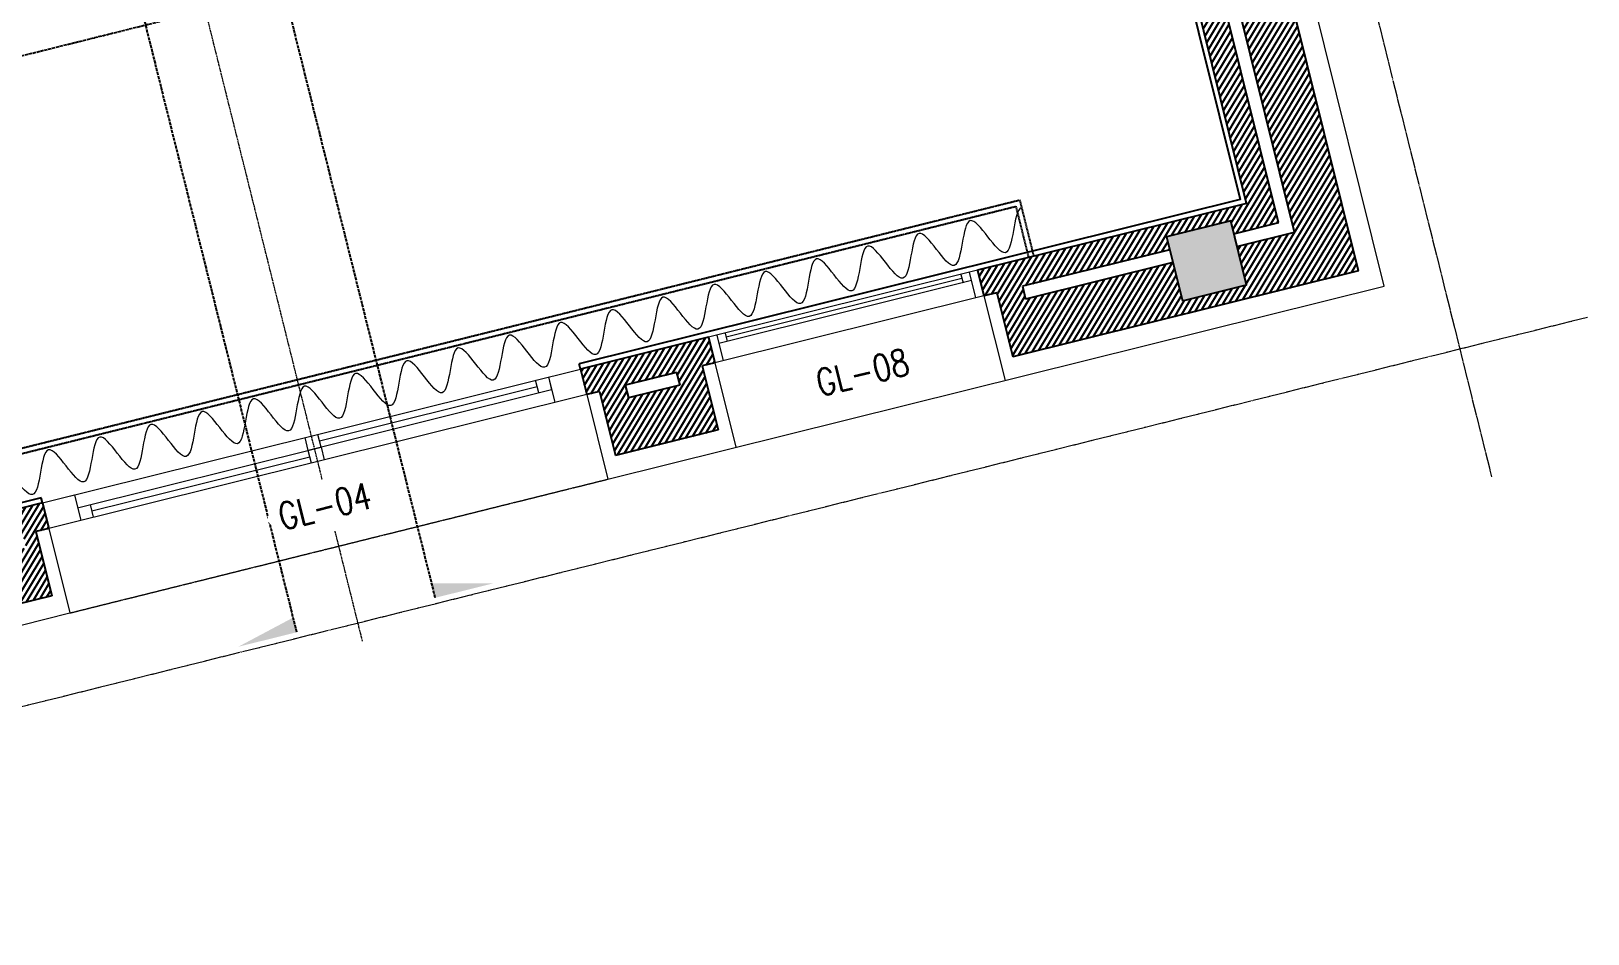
# Model space of a CAD drawing. Header units: inches. Extents: x 122939 to 389145, y 29603 to 529479.
# Drawn here: x 342125 to 348021, y 491390 to 494810 of the extents above; entities that cross this region are included whole.
import ezdxf
from ezdxf.enums import TextEntityAlignment as Align

# ---------------------------------------------------------------- set-up
doc = ezdxf.new("R2010")
doc.units = ezdxf.units.IN
doc.header["$MEASUREMENT"] = 0
doc.set_wipeout_variables(frame=1)
for name, pattern in [('ACAD_ISO04W100', [30, 24, -3, 0, -3]), ('ACAD_ISO10W100', [18, 12, -3, 0, -3]), ('CENTERX2', [4, 2.5, -0.5, 0.5, -0.5]), ('DRAWING LIST$0$PHANTOM-Z', [69.2, 60, -1.4, 2.5, -1.4, 2.5, -1.4]), ('HIDDEN', [0.375, 0.25, -0.125]), ('PHANTOM-Z', [69.2, 60, -1.4, 2.5, -1.4, 2.5, -1.4])]:
    doc.linetypes.add(name, pattern=pattern)
for name, color, linetype in [('0 toilet wall finishing', 8, 'Continuous'), ('A-Plaster', 2, 'Continuous'), ('A-WALL', 7, 'Continuous'), ('column', 3, 'Continuous'), ('CQ Wall hatch_CHB', 8, 'Continuous'), ('DETAIL', 1, 'Continuous'), ('Layer7', 8, 'Continuous')]:
    doc.layers.add(name, color=color, linetype=linetype)
for name, color, linetype, lineweight in [('a-cut', 30, 'PHANTOM-Z', 18), ('A-DOOR', 134, 'Continuous', 18), ('A-GLAZ', 134, 'Continuous', 18), ('A-GLAZ-IDEN', 3, 'Continuous', 18), ('A-WALL-TILE', 8, 'Continuous', 9), ('CUTTING LN', 162, 'ACAD_ISO10W100', 25), ('GRC', 41, 'Continuous', 0), ('XREF-V2-FF_COLS$0$A-COLS-PATT', 253, 'Continuous', 20)]:
    doc.layers.add(name, color=color, linetype=linetype, lineweight=lineweight)
doc.styles.add('TXT2', font='romans.shx', dxfattribs={"width": 0.9})
pattern_1 = [(225, (-40481.279, -100842.32), (13.258252, -13.258252), [])]

# ---------------------------------------------------------------- blocks, each defined once
blk = doc.blocks.new('DRAWING LIST$0$tail')
at = {"color": 3}
blk.add_solid([(0, 0), (0, 0.125), (0.5, 0)], dxfattribs=at)
blk = doc.blocks.new('XCROSS')
at = {"layer": 'CUTTING LN', "linetype": 'ACAD_ISO04W100', "ltscale": 0.5}
for p, q in [((12259.1, 1980.9, 0), (12259.1, -4042.7, 0)), ((12799.4, 1980.9, 0), (12799.4, -4042.7, 0)), ((8286.1, -1671.7, 0), (17078.1, -1671.7, 0))]:
    blk.add_line(p, q, dxfattribs=at)
at = {"linetype": 'DRAWING LIST$0$PHANTOM-Z', "xscale": -456, "yscale": 456, "zscale": 456, "rotation": 359.9999999999816}
blk.add_blockref('DRAWING LIST$0$tail', (12259.1, -4042.7, 0), dxfattribs=at)
at = {"linetype": 'DRAWING LIST$0$PHANTOM-Z', "xscale": 456.0000000000005, "yscale": 456.0000000000005, "zscale": 456.0000000000005}
blk.add_blockref('DRAWING LIST$0$tail', (12799.4, -4042.7, 0), dxfattribs=at)
blk = doc.blocks.new('TAG-WIN')
at = {"color": 1}
blk.add_wipeout([(-3.34, 0), (3.34, 0), (4.5, 2.01), (3.34, 4), (-3.34, 4), (-4.5, 2)], dxfattribs=at)
at = {"color": 2, "style": 'TXT2', "width": 0.8}
blk.add_attdef('AW01', text='', height=2, dxfattribs=at).set_placement((0, 2), align=Align.MIDDLE)
blk = doc.blocks.new('floor plan')
at = {"layer": 'CQ Wall hatch_CHB'}
h = blk.add_hatch(dxfattribs=at)
h.set_pattern_fill('ANSI31,_O', color=8, scale=150, angle=166.02858)
h.set_pattern_definition(pattern_1)
h.paths.add_polyline_path([(3768.6, -1485.5), (3968.6, -1485.5), (3968.6, -527.9), (3768.6, -527.9)])
h.paths.add_polyline_path([(3718.3, -3035.5), (3968.6, -3035.5), (3968.6, -2635.5), (3718.3, -2635.5), (3718.3, -2735.5), (3768.3, -2735.5), (3768.6, -2935.5), (3718.3, -2935.5)])
h.paths.add_polyline_path([(2568.3, -5163.2), (2568.3, -5263.2), (2618.3, -5263.2), (2618.3, -5513.2), (3968.6, -5513.2), (3968.6, -4185.5), (3768.6, -4185.5), (3768.6, -5313.2), (3543.3, -5313.2), (3543.3, -5462.9), (3293.3, -5462.9), (3293.3, -5313.2), (2718.3, -5313.2), (2718.3, -5263.2), (3293.3, -5263.2), (3293.3, -5212.9), (3543.6, -5212.9), (3543.6, -5263.2), (3718.3, -5263.2), (3718.3, -4285.5), (3768.3, -4285.5), (3768.6, -4185.5), (3718.5, -4185.5), (3718.6, -4135.5), (3618.6, -4135.5), (3618.6, -5163.2)])
h.paths.add_polyline_path([(3618.6, -1535.5), (3718.6, -1535.5), (3718.6, -1485.5), (3768.6, -1485.5), (3768.3, -1385.5), (3718.6, -1385.5), (3718.6, -527.9), (3618.6, -527.9)])
h.paths.add_polyline_path([(3718.6, -2585.5), (3618.6, -2585.5), (3618.6, -3085.5), (3718.6, -3085.5)])
h = blk.add_hatch(dxfattribs=at)
h.set_pattern_fill('ANSI31,_O', color=8, scale=150, angle=166.02858)
h.set_pattern_definition(pattern_1)
h.paths.add_polyline_path([(-1131.7, -5513.2), (-1131.7, -5263.2), (-1081.7, -5263.2), (-1081.7, -5163.2), (-1131.7, -5163.2), (-1581.7, -5163.2), (-1581.7, -5263.2), (-1181.4, -5263.2), (-1181.4, -5313.2), (-1481.7, -5313.2), (-1481.7, -5263.2), (-1531.7, -5263.2), (-1531.7, -5313.2), (-1531.7, -5513.2)])
h = blk.add_hatch(dxfattribs=at)
h.set_pattern_fill('ANSI31,_O', color=8, scale=150, angle=166.02858)
h.set_pattern_definition(pattern_1)
h.paths.add_polyline_path([(1168.3, -5313.2), (1168.3, -5263.2), (1368.3, -5263.2), (1368.3, -5313.2)], flags=16)
h.paths.add_polyline_path([(1468.3, -5513.2), (1468.3, -5263.2), (1518.3, -5263.2), (1518.3, -5163.2), (1018.3, -5163.2), (1018.3, -5263.2), (1068.3, -5263.2), (1068.4, -5513.2)])
at = {"layer": 'XREF-V2-FF_COLS$0$A-COLS-PATT'}
blk.add_hatch(color=256, dxfattribs=at).paths.add_polyline_path([(3293.6, -5462.9), (3543.6, -5462.9), (3543.6, -5212.9), (3293.6, -5212.9)])
at = {"layer": 'A-DOOR'}
for p, q in [((-6.7, -5213.2, 0), (-6.7, -5163.2, 0)), ((-6.7, -5188.2, 0), (843.3, -5188.2, 0)), ((843.3, -5213.2, 0), (843.3, -5163.2, 0)), ((-906.7, -5263.2, 0), (-906.7, -5213.2, 0)), ((-906.7, -5238.2, 0), (-56.7, -5238.2, 0)), ((-56.7, -5263.2, 0), (-56.7, -5213.2, 0))]:
    blk.add_line(p, q, dxfattribs=at)
at = {"layer": 'A-DOOR', "color": 9, "linetype": 'HIDDEN'}
blk.add_line((-1081.7, -5593.2), (1018.3, -5593.2, 0), dxfattribs=at)
at = {"layer": 'A-DOOR'}
blk.add_lwpolyline([(-1081.7, -5263.2), (-1081.7, -5163.2), (1018.3, -5163.2), (1018.3, -5263.2)], close=True, dxfattribs=at)
for points in [[(-1081.7, -5163.2), (-956.7, -5163.2), (-956.7, -5263.2)], [(893.3, -5163.2), (893.3, -5213.2), (-56.7, -5213.2), (-56.7, -5163.2)], [(893.3, -5163.2), (893.3, -5263.2)], [(-956.7, -5213.2), (-6.7, -5213.2), (-6.7, -5263.2)]]:
    blk.add_lwpolyline(points, dxfattribs=at)
at = {"layer": 'A-GLAZ'}
for p, q in [((2568.3, -5163.2, 0), (1518.3, -5163.2, 0)), ((1550.8, -5163.2, 0), (1550.8, -5263.2, 0)), ((1583.3, -5163.2, 0), (1583.3, -5195.7, 0)), ((2503.3, -5179.4, 0), (1583.3, -5179.4, 0)), ((2503.3, -5163.2, 0), (2503.3, -5195.7, 0)), ((2535.8, -5163.2, 0), (2535.8, -5263.2, 0)), ((2535.8, -5195.7, 0), (1550.8, -5195.7, 0)), ((2568.3, -5263.2, 0), (1518.3, -5263.2, 0))]:
    blk.add_line(p, q, dxfattribs=at)
at = {"layer": 'A-Plaster'}
for p, q in [((-1081.7, -5163.2), (-1081.7, -5143.2, 0)), ((1018.3, -5163.2), (1018.3, -5143.2))]:
    blk.add_line(p, q, dxfattribs=at)
at = {"layer": 'A-Plaster', "elevation": 0}
for points in [[(-1081.7, -5143.2), (-3661.7, -5143.2), (-3660.8, -568.5)], [(3598.3, -568.5), (3598.3, -5143.2), (1018.3, -5143.2)]]:
    blk.add_lwpolyline(points, dxfattribs=at)
at = {"layer": 'A-WALL'}
for p, q in [((3618.3, -5163.2), (3618.3, -4135.5, 0)), ((3968.3, -5513.2), (3968.3, -4185.5)), ((3718.3, -5263.2), (3718.3, -4285.5, 0)), ((3768.3, -5313.2), (3768.3, -4285.5)), ((-1081.7, -5163.2), (-1581.7, -5163.2, 0)), ((-1081.7, -5163.2), (-1081.7, -5263.2)), ((1518.3, -5163.2, 0), (1018.3, -5163.2)), ((1018.3, -5163.2), (1018.3, -5263.2)), ((1518.3, -5163.2, 0), (1518.3, -5263.2, 0)), ((3618.3, -5163.2), (2568.3, -5163.2, 0)), ((2568.3, -5163.2, 0), (2568.3, -5263.2, 0)), ((-1081.7, -5263.2), (-1131.7, -5263.2, 0)), ((-1131.7, -5263.2), (-1131.7, -5513.2)), ((1068.3, -5263.2), (1018.3, -5263.2)), ((1068.3, -5263.2), (1068.3, -5513.2)), ((1368.3, -5263.2, 0), (1168.3, -5263.2, 0)), ((1168.3, -5263.2), (1168.3, -5313.2)), ((1368.3, -5263.2, 0), (1368.3, -5313.2, 0)), ((1518.3, -5263.2, 0), (1468.3, -5263.2)), ((1468.3, -5263.2, 0), (1468.3, -5513.2, 0)), ((2618.3, -5263.2, 0), (2568.3, -5263.2, 0)), ((2618.3, -5263.2, 0), (2618.3, -5513.2, 0)), ((2718.3, -5263.2, 0), (2718.3, -5313.2, 0)), ((3293.3, -5263.2, -0.2), (2718.3, -5263.2, 0)), ((3543.3, -5263.2, -0.1), (3718.4, -5263.2, 0)), ((3718.4, -5263.2, 0), (3718.3, -5263.2)), ((1368.3, -5313.2, 0), (1168.3, -5313.2, 0)), ((3293.3, -5313.2, -0.2), (2718.3, -5313.2, 0)), ((3543.3, -5313.2, -0.1), (3768.3, -5313.2)), ((-1131.7, -5513.2, 0), (-1531.7, -5513.2, 0)), ((1468.3, -5513.2, 0), (1068.3, -5513.2, 0)), ((3968.3, -5513.2), (2618.3, -5513.2, 0))]:
    blk.add_line(p, q, dxfattribs=at)
at = {"layer": 'A-WALL-TILE'}
for p, q in [((4048.3, -5593.2), (4048.3, -607.9)), ((-1081.7, -5263.2), (-1081.7, -5593.2)), ((1018.3, -5263.2), (1018.3, -5593.2)), ((1518.3, -5263.2, 0), (1518.3, -5593.2, 0)), ((2568.3, -5263.2, 0), (2568.3, -5593.2, 0)), ((-4111.7, -5593.2), (-1081.7, -5593.2)), ((1018.3, -5593.2), (4048.3, -5593.2))]:
    blk.add_line(p, q, dxfattribs=at)
at = {"layer": 'column'}
blk.add_lwpolyline([(3293.6, -5462.9), (3543.6, -5462.9), (3543.6, -5212.9), (3293.6, -5212.9)], close=True, dxfattribs=at)
at = {"layer": 'A-GLAZ-IDEN', "xscale": 49.99999999999999, "yscale": 49.99999999999999, "zscale": 49.99999999999999}
for p, values in [((-46.9, -5533.1, 0), {'AW01': 'GL-04'}), ((2051.9, -5533.1, 0), {'AW01': 'GL-08'})]:
    blk.add_blockref('TAG-WIN', p, dxfattribs=at).add_auto_attribs(values)
blk = doc.blocks.new('curtain2')
at = {"layer": 'DETAIL', "color": 8, "lineweight": 0, "ltscale": 500}
for points in [[(4099.8, 619.2, 0), (4066.9, 616.1, 0), (4000.5, 320.8, 0), (3900.9, 769.2, 0), (3800.9, 319.2, 0), (3700.9, 769.2, 0), (3600.9, 319.2, 0), (3500.9, 769.2, 0), (3400.9, 319.2, 0), (3300.9, 769.2, 0), (3200.9, 319.2, 0), (3100.9, 769.2, 0), (3000.9, 319.2, 0), (2900.9, 769.2, 0), (2801, 319.6, 0), (2734.4, 618.5, 0), (2701.1, 619.2, 0)], [(5498.5, 619.1, 0), (5465.6, 616.1, 0), (5399.2, 320.8, 0), (5299.6, 769.2, 0), (5199.6, 319.2, 0), (5099.6, 769.2, 0), (4999.6, 319.2, 0), (4899.6, 769.2, 0), (4799.6, 319.2, 0), (4699.6, 769.2, 0), (4599.6, 319.2, 0), (4499.6, 769.2, 0), (4399.6, 319.2, 0), (4299.6, 769.2, 0), (4199.7, 319.6, 0), (4133.1, 618.4, 0), (4099.8, 619.2, 0)], [(6897.3, 619.1, 0), (6864.3, 616.1, 0), (6797.9, 320.7, 0), (6698.3, 769.1, 0), (6598.3, 319.2, 0), (6498.3, 769.2, 0), (6398.3, 319.2, 0), (6298.3, 769.2, 0), (6198.3, 319.2, 0), (6098.3, 769.2, 0), (5998.3, 319.2, 0), (5898.3, 769.2, 0), (5798.3, 319.2, 0), (5698.3, 769.2, 0), (5598.4, 319.5, 0), (5531.8, 618.4, 0), (5498.5, 619.1, 0)]]:
    blk.add_open_spline(points, degree=3, knots=[1114.489127, 1114.489127, 1114.489127, 1114.489127, 1292.907346, 1473.18491, 1653.462474, 1833.740037, 2014.017601, 2194.295165, 2374.572729, 2554.850292, 2735.127856, 2915.40542, 3095.682984, 3275.960547, 3456.238111, 3636.043091, 3636.043091, 3636.043091, 3636.043091], dxfattribs=at)
at = {"layer": 'Layer7', "linetype": 'HIDDEN', "ltscale": 10}
for p, q in [((1260, 650, 0), (6900, 650, 0)), ((6900, 430, 0), (6900, 650, 0)), ((1280, 630, 0), (6880, 630, 0)), ((6880, 430, 0), (6880, 630, 0))]:
    blk.add_line(p, q, dxfattribs=at)

msp = doc.modelspace()

# ---------------------------------------------------------------- linework, layer by layer
at = {"layer": 'Layer7', "linetype": 'CENTERX2', "lineweight": 0, "ltscale": 3}
msp.add_line((343380.258, 492498.542, 0), (341751.178, 499046.335, 0), dxfattribs=at)

# ---------------------------------------------------------------- block references
at = {"layer": '0 toilet wall finishing', "rotation": 13.97142328298568}
msp.add_blockref('XCROSS', (330258.149, 493495.94, 0), dxfattribs=at)

# ---------------------------------------------------------------- next in the draw order: block references
at = {"layer": 'GRC', "rotation": 13.9714232829857}
msp.add_blockref('floor plan', (341970.824, 498294.599, 0), dxfattribs=at)

# ---------------------------------------------------------------- next in the draw order: linework, layer by layer
at = {"layer": 'a-cut'}
for p, q in [((345962.699, 499928.847, 0), (347656.457, 493121.089, 0)), ((338627.317, 491389.897, 0), (348020.947, 493727.016, 0))]:
    msp.add_line(p, q, dxfattribs=at)

# ---------------------------------------------------------------- next in the draw order: block references
at = {"rotation": 13.97142328298565}
msp.add_blockref('curtain2', (339331.219, 491874.172, 0), dxfattribs=at)

doc.saveas('drawing.dxf')
